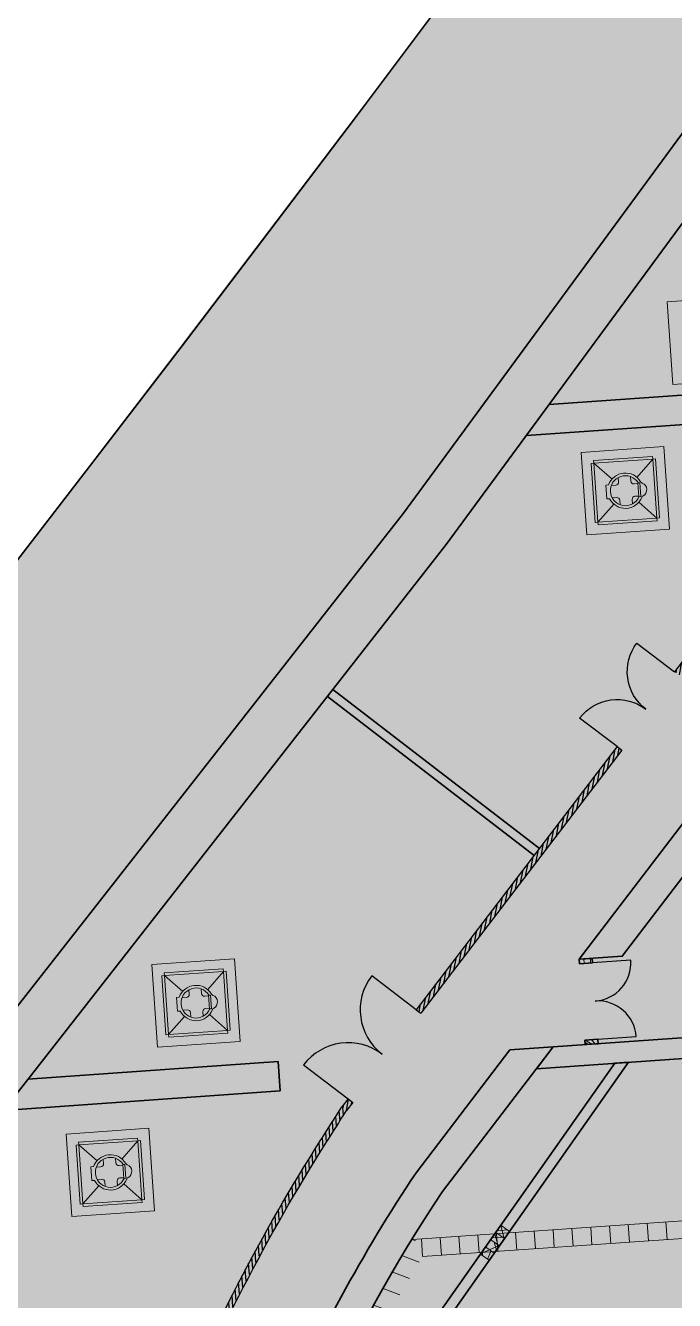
# Model space of a CAD drawing. Header units: millimetres. Extents: x 834311283 to 834708468, y 817882832 to 818197366.
# Drawn here: x 834508601 to 834519599, y 818013655 to 818035282 of the extents above; entities that cross this region are included whole.
import ezdxf

# ---------------------------------------------------------------- set-up
doc = ezdxf.new("R2010")
doc.units = ezdxf.units.MM
doc.header["$LTSCALE"] = 3
for name, color, linetype in [('0-PL-FRWP', 150, 'Continuous'), ('BD-CB-SOLID-DH', 251, 'Continuous'), ('UAJ-00XREF', 7, 'Continuous')]:
    doc.layers.add(name, color=color, linetype=linetype)
for name, color, linetype, lineweight in [('Hatch (LTC&CB)', 252, 'Continuous', 35), ('UAJ-22INWA', 6, 'Continuous', 35), ('UAJ-22INWA-a', 1, 'Continuous', 13), ('UAJ-22INWA-h', 251, 'Continuous', 9), ('UAJ-22INWA-rc', 6, 'Continuous', 35), ('UAJ-23FLOR-h', 251, 'Continuous', 9), ('UAJ-28STRU', 6, 'Continuous', 35), ('UAJ-32INFR', 7, 'Continuous', 25)]:
    doc.layers.add(name, color=color, linetype=linetype, lineweight=lineweight)

# ---------------------------------------------------------------- blocks, each defined once
blk = doc.blocks.new('D-1600')
at = {"flags": 128}
blk.add_lwpolyline([(1600, 0), (1599.999999880791, 800.0000001192093, 0.4142135623730951), (800, 1.192092895507812e-07, 0.414213562373095), (-1.192092895507812e-07, 800.0000001192093), (0, 1.192092895507812e-07)], format="xyb", dxfattribs=at)
blk = doc.blocks.new('*U283')
at = {"layer": 'UAJ-23FLOR-h'}
h = blk.add_hatch(dxfattribs=at)
h.set_pattern_fill('ANSI31', color=256, scale=100, angle=315)
h.set_pattern_definition([(0, (283.8211670546001, 7976.443481535651), (8.526512829121202e-14, 317.4999999999999), [])])
h.paths.add_polyline_path([(-2.44916122937866e-08, -294.5513533768558), (-8.071657759955997e-07, 10270.99483570367), (299.9999972854856, 10270.99483552486), (299.999998544997, -294.5513531980419)])
at = {"layer": 'UAJ-22INWA-h'}
blk.add_lwpolyline([(-2.44916122937866e-08, -294.5513533768558), (299.999998544997, -294.5513532934096)], dxfattribs=at)
at = {"layer": 'UAJ-23FLOR-h'}
for p, q in [((1.06638518244036e-07, 5.450122672634052), (-9.543356598166198e-07, 10240.09576513725)), ((299.9999973761778, 10089.95307767059), (299.9999985300958, -294.5513531401725))]:
    blk.add_line(p, q, dxfattribs=at)
blk = doc.blocks.new('*U274')
at = {"layer": 'UAJ-22INWA-h'}
h = blk.add_hatch(dxfattribs=at)
h.set_pattern_fill('CAS_ISOLATIE', color=256, scale=150)
h.set_pattern_definition([(59.99999999999999, (-129.8076205446398, -1.031617955504771e-07), (-129.9038105676658, 75.00000000000001), []), (120, (-129.8076205446398, -1.031617955504771e-07), (-129.9038105676658, -74.99999999999997), [])])
h.paths.add_polyline_path([(0, 0), (180.0000001178471, 1.430511531452794e-07), (180.0000001178471, 150.0000001430512), (0, 150)])
at = {"layer": 'UAJ-22INWA-a'}
blk.add_lwpolyline([(0, 0), (180.0000001178471, 1.430511531452794e-07), (180.0000001178471, 150.0000001430512), (0, 150)], close=True, dxfattribs=at)
blk = doc.blocks.new('*U275')
at = {"layer": 'UAJ-22INWA-h'}
h = blk.add_hatch(dxfattribs=at)
h.set_pattern_fill('CAS_ISOLATIE', color=256, scale=150)
h.set_pattern_definition([(59.99999999999999, (-129.8076206078943, -1.031617955504771e-07), (-129.9038105676658, 75.00000000000001), []), (120, (-129.8076206078943, -1.031617955504771e-07), (-129.9038105676658, -74.99999999999997), [])])
h.paths.add_polyline_path([(0, 0), (180.0000000545926, 1.430511531452794e-07), (180.0000000545926, 150.0000001430512), (0, 150)])
at = {"layer": 'UAJ-22INWA-a'}
blk.add_lwpolyline([(0, 0), (180.0000000545926, 1.430511531452794e-07), (180.0000000545926, 150.0000001430512), (0, 150)], close=True, dxfattribs=at)
blk = doc.blocks.new('*U276')
at = {"layer": 'UAJ-22INWA-h'}
h = blk.add_hatch(dxfattribs=at)
h.set_pattern_fill('CAS_ISOLATIE', color=256, scale=150)
h.set_pattern_definition([(59.99999999999999, (-129.8076199488842, -1.031617955504771e-07), (-129.9038105676658, 75.00000000000001), []), (120, (-129.8076199488842, -1.031617955504771e-07), (-129.9038105676658, -74.99999999999997), [])])
h.paths.add_polyline_path([(0, 0), (180.0000007136027, 1.430511531452794e-07), (180.0000007136027, 150.0000001430512), (0, 150)])
at = {"layer": 'UAJ-22INWA-a'}
blk.add_lwpolyline([(0, 0), (180.0000007136027, 1.430511531452794e-07), (180.0000007136027, 150.0000001430512), (0, 150)], close=True, dxfattribs=at)
blk = doc.blocks.new('WT')
at = {"layer": '0-PL-FRWP', "color": 1, "lineweight": 0}
for p, q in [((834518231.3949147, 818027855.9913713, 4.959624771255522e-05), (834519231.9529898, 818027925.9380541, 4.959624771238457e-05)), ((834518231.3949147, 818027855.9913713, 1.641170368201357e-05), (834518540.238169, 818027587.507697, 2.119861494683726e-05)), ((834518963.4693154, 818027617.0947999, -6.932282708197693e-06), (834519231.9529898, 818027925.9380541, -1.635565732959561e-05)), ((834518645.2976121, 818027614.7730337), (834518650.63793, 818027538.3820157, -7.962814949189108e-09)), ((834518855.6381737, 818027629.4774523), (834518860.9784917, 818027553.0864341, -7.9628149850762e-09)), ((834518604.2465347, 818027485.0168732, -1.316200507487037e-08), (834518527.8555167, 818027479.6765553, -1.316200506180573e-08)), ((834518914.343634, 818027506.6950387, -1.316200512777943e-08), (834518978.7930548, 818027511.2005475, -1.316200513872988e-08)), ((834518301.3415974, 818026855.4332963, 1.630740792792182e-05), (834518569.8252718, 818027164.2765504, 6.884033306518212e-06)), ((834518618.950953, 818027274.6763116, -3.508739654611804e-08), (834518542.559935, 818027269.3359938, -3.508739653305341e-08)), ((834518677.6564136, 818027151.8938982, -4.824940167378906e-08), (834518672.3160954, 818027228.2849164, -4.028658668876707e-08)), ((834518887.996975, 818027166.5983166, -4.824940170973036e-08), (834518882.6566571, 818027242.9893347, -4.028658672465416e-08)), ((834518929.0480525, 818027296.354477, -3.50873965989729e-08), (834518993.4974732, 818027300.859986, -3.508739660992334e-08)), ((834518993.0564184, 818027193.8636534, 2.821706443297234e-05), (834519301.8996724, 818026925.379979, 3.300397569779798e-05)), ((834510956.0699447, 818019166.3194237, 0.0001181886882941184), (834511956.6280198, 818019236.2661065, 0.0001181886882939477)), ((834510956.0699447, 818019166.3194237, 8.500414426357674e-05), (834511264.913199, 818018897.8357494, 8.979105552840044e-05)), ((834511688.1443454, 818018927.4228523, 6.166015787336548e-05), (834511956.6280198, 818019236.2661065, 5.223678325196756e-05)), ((834511328.9215647, 818018795.3449256, 6.85792785764883e-05), (834511252.5305467, 818018790.0046077, 6.857927857650137e-05)), ((834511369.9726421, 818018925.1010861, 6.8592440581599e-05), (834511375.31296, 818018848.7100681, 6.858447776661398e-05)), ((834511580.3132037, 818018939.8055047, 6.859244058156317e-05), (834511585.6535217, 818018863.4144865, 6.85844777665781e-05)), ((834511639.018664, 818018817.0230911, 6.857927857643539e-05), (834511703.4680848, 818018821.5285999, 6.857927857642444e-05)), ((834511343.625983, 818018585.004364, 6.855735318501705e-05), (834511267.234965, 818018579.6640462, 6.855735318503012e-05)), ((834511402.3314435, 818018462.2219507, 6.854419117988938e-05), (834511396.9911253, 818018538.6129688, 6.85521539948744e-05)), ((834511612.6720049, 818018476.926369, 6.854419117985344e-05), (834511607.3316871, 818018553.3173871, 6.855215399483852e-05)), ((834511653.7230825, 818018606.6825294, 6.85573531849642e-05), (834511718.1725032, 818018611.1880383, 6.855735318495325e-05)), ((834511026.0166274, 818018165.7613487, 8.489984850948499e-05), (834511294.5003018, 818018474.6046028, 7.547647388808138e-05)), ((834511717.7314484, 818018504.1917058, 9.680950501453551e-05), (834512026.5747024, 818018235.7080314, 0.0001015964162793612)), ((834509504.1656888, 818016293.4938825, 4.960421052734981e-05), (834510504.7237638, 818016363.4405653, 4.960421052717915e-05)), ((834510236.2400894, 818016054.5973111, -6.924319893403111e-06), (834510504.7237638, 818016363.4405653, -1.634769451480103e-05)), ((834509504.1656888, 818016293.4938825, 1.641966649680815e-05), (834509813.008943, 818016025.0102082, 2.120657776163184e-05)), ((834509877.0173087, 818015922.5193845, -5.19919028028849e-09), (834509800.6262907, 818015917.1790665, -5.199190267223854e-09)), ((834509918.0683861, 818016052.275545, 7.96281483041476e-09), (834509923.408704, 818015975.884527)), ((834510128.4089477, 818016066.9799635, 7.962814794581878e-09), (834510133.7492657, 818015990.5889454)), ((834510187.114408, 818015944.1975499, -5.199190333197556e-09), (834510251.5638288, 818015948.7030587, -5.199190344147998e-09)), ((834509891.721727, 818015712.1788229, -2.712458175153616e-08), (834509815.330709, 818015706.838505, -2.712458173847153e-08)), ((834510201.8188266, 818015733.8569883, -2.712458180439102e-08), (834510266.2682472, 818015738.3624972, -2.712458181534146e-08)), ((834509574.1123714, 818015292.9358076, 1.63153707427164e-05), (834509842.5960459, 818015601.7790617, 6.891996121312794e-06)), ((834509950.4271876, 818015589.3964095, -4.028658687920718e-08), (834509945.0868694, 818015665.7874277, -3.232377189418519e-08)), ((834510160.767749, 818015604.1008278, -4.028658691514848e-08), (834510155.4274311, 818015680.491846, -3.232377193007228e-08)), ((834510265.8271924, 818015631.3661647, 2.822502724776692e-05), (834510574.6704464, 818015362.8824903, 3.301193851259256e-05))]:
    blk.add_line(p, q, dxfattribs=at)
for points, elevation in [([(834519473.1820669, 818030594.486242), (834521870.3316691, 818030762.0653827), (834521968.17334, 818029362.4811562), (834519571.0237378, 818029194.9020154)], 9.946565419821814e-05), ([(834518017.9343454, 818028041.5569564), (834519417.5185686, 818028139.3986268), (834519515.3602395, 818026739.8144003), (834518115.7760162, 818026641.9727298)], 9.942536761148497e-05), ([(834518301.3415997, 818026855.433297), (834518256.4511576, 818026852.2951108), (834518186.5044727, 818027852.8531877), (834518231.3949147, 818027855.9913738)], 9.942536761148497e-05), ([(834518231.394915, 818027855.9913713), (834518228.2567286, 818027900.8818133), (834519228.8148054, 818027970.8284994), (834519231.9529916, 818027925.9380573)], 9.926876800464362e-05), ([(834518301.3415974, 818026855.4332963), (834518231.3949147, 818027855.9913713), (834519231.9529898, 818027925.9380541), (834519301.8996724, 818026925.379979)], 4.949195195829299e-05), ([(834519346.7901196, 818026928.518167), (834519301.8996776, 818026925.3799808), (834519231.9529928, 818027925.9380575), (834519276.8434348, 818027929.0762438)], 9.926876800464362e-05), ([(834518977.9821423, 818027522.8003124), (834519011.953493, 818027525.1751704), (834519028.2797364, 818027291.6350788), (834518994.3083857, 818027289.2602209)], -3.629652805788378e-08), ([(834518304.4797859, 818026810.5428542), (834518301.3415997, 818026855.4332962), (834519301.8996762, 818026925.3799822), (834519305.0378625, 818026880.4895402)], 9.942536761148497e-05), ([(834510742.6093754, 818019351.8850088), (834512142.1935986, 818019449.7266792), (834512240.0352695, 818018050.1424527), (834510840.4510462, 818017952.3007822)], 0.0001680178081930481), ([(834511026.0166297, 818018165.7613494), (834510981.1261876, 818018162.6231632), (834510911.1795027, 818019163.1812401), (834510956.0699447, 818019166.3194262)], 0.0001680178081930481), ([(834510956.069945, 818019166.3194237), (834510952.9317586, 818019211.2098657), (834511953.4898354, 818019281.1565518), (834511956.6280216, 818019236.2661097)], 0.0001678612085862068), ([(834511026.0166274, 818018165.7613487), (834510956.0699447, 818019166.3194237), (834511956.6280198, 818019236.2661065), (834512026.5747024, 818018235.7080314)], 0.0001180843925398562), ([(834512071.4651496, 818018238.8462194), (834512026.5747076, 818018235.7080332), (834511956.6280228, 818019236.26611), (834512001.5184648, 818019239.4042962)], 0.0001678612085862068), ([(834511702.6571723, 818018833.1283648), (834511736.628523, 818018835.5032228), (834511752.9547664, 818018601.9631312), (834511718.9834157, 818018599.5882733)], 6.855614405350529e-05), ([(834511029.1548159, 818018120.8709066), (834511026.0166297, 818018165.7613486), (834512026.5747062, 818018235.7080346), (834512029.7128925, 818018190.8175926)], 0.0001680178081930481), ([(834509290.7051194, 818016479.0594677), (834510690.2893426, 818016576.9011381), (834510788.1310135, 818015177.3169116), (834509388.5467902, 818015079.4752411)], 9.943333042627955e-05), ([(834509504.165689, 818016293.4938825), (834509501.0275027, 818016338.3843246), (834510501.5855794, 818016408.3310107), (834510504.7237656, 818016363.4405686)], 9.92767308194382e-05), ([(834509574.1123714, 818015292.9358076), (834509504.1656888, 818016293.4938825), (834510504.7237638, 818016363.4405653), (834510574.6704464, 818015362.8824903)], 4.949991477308757e-05), ([(834510619.5608937, 818015366.0206783), (834510574.6704516, 818015362.8824921), (834510504.7237668, 818016363.4405688), (834510549.6142088, 818016366.578755)], 9.92767308194382e-05), ([(834509574.1123737, 818015292.9358083), (834509529.2219316, 818015289.7976221), (834509459.2752467, 818016290.355699), (834509504.1656888, 818016293.493885)], 9.943333042627955e-05), ([(834510250.7529163, 818015960.3028237), (834510284.724267, 818015962.6776817), (834510301.0505104, 818015729.13759), (834510267.0791597, 818015726.7627321)], -2.83337132633019e-08), ([(834509577.2505599, 818015248.0453655), (834509574.1123737, 818015292.9358075), (834510574.6704502, 818015362.8824935), (834510577.8086365, 818015317.9920515)], 9.943333042627955e-05)]:
    blk.add_lwpolyline(points, close=True, dxfattribs=dict(at, elevation=elevation))
for points, elevation in [([(834518499.1288133, 818027254.9143132), (834518449.6373944, 818027251.4544835), (834518433.3488486, 818027484.4553264), (834518482.8402675, 818027487.9151561)], 4.086220205380838e-05), ([(834511223.8038433, 818018565.2423656), (834511174.3124244, 818018561.7825359), (834511158.0238786, 818018794.7833788), (834511207.5152975, 818018798.2432085)], 0.0001094546426353716), ([(834509771.8995873, 818015692.4168245), (834509722.4081684, 818015688.9569948), (834509706.1196226, 818015921.9578377), (834509755.6110415, 818015925.4176674)], 4.087016486860296e-05)]:
    blk.add_lwpolyline(points, dxfattribs=dict(at, elevation=elevation))
for centre, radius, start, end in [((834518766.6472936, 818027390.6856753, -2.412470083689453e-08), 299.9999999999999, 30.26785912550596, 161.0890501134614), ((834518766.6472936, 818027390.6856753, -2.412470083689453e-08), 254.8350240532017, 31.34321453353689, 336.6546060979969), ((834518600.7596611, 818027534.8951422, -7.96281494067812e-09), 49.99999999999999, 273.9989064320398, 3.998906433294569), ((834518910.8567606, 818027556.5733078, -7.962814993587187e-09), 49.99999999999999, 183.9989064332944, 273.9989064320398), ((834519068.9347492, 818027567.1007938, -8.017105289749929e-09), 49.99999999999999, 210.2678591255059, 251.0903849524428), ((834518766.6472936, 818027390.6856753, -2.412470083689453e-08), 299.9999999999999, 206.9087668692342, 337.7299611303463), ((834518622.4378265, 818027224.7980428, -4.028658668025608e-08), 49.99999999999999, 3.998906433294569, 93.99890643203982), ((834518932.534926, 818027246.4762081, -4.028658673316515e-08), 49.99999999999999, 93.99890643203982, 183.9989064332944), ((834519090.5400944, 818027258.0453587, -4.023229647831051e-08), 49.99999999999999, 116.9074350733925, 157.7299611303464), ((834511491.3223236, 818018701.0137277, 6.856831588072628e-05), 299.9999999999999, 30.26785912550596, 161.0890501134614), ((834511491.3223236, 818018701.0137277, 6.856831588072628e-05), 254.8350240532017, 31.34321453353689, 336.6546060979969), ((834511325.4346911, 818018845.2231946, 6.85844777666225e-05), 49.99999999999999, 273.9989064320398, 3.998906433294569), ((834511635.5317906, 818018866.9013602, 6.858447776656959e-05), 49.99999999999999, 183.9989064332944, 273.9989064320398), ((834511793.6097792, 818018877.4288462, 6.858442347627342e-05), 49.99999999999999, 210.2678591255059, 251.0903849524428), ((834511491.3223236, 818018701.0137277, 6.856831588072628e-05), 299.9999999999999, 206.9087668692342, 337.7299611303463), ((834511347.1128565, 818018535.1260952, 6.855215399488292e-05), 49.99999999999999, 3.998906433294569, 93.99890643203982), ((834511657.209956, 818018556.8042605, 6.855215399483001e-05), 49.99999999999999, 93.99890643203982, 183.9989064332944), ((834511815.2151244, 818018568.373411, 6.855220828508486e-05), 49.99999999999999, 116.9074350733925, 157.7299611303464), ((834510039.4180676, 818015828.1881865, -1.616188604231265e-08), 299.9999999999999, 30.26785912550596, 161.0890501134614), ((834510039.4180676, 818015828.1881865, -1.616188604231265e-08), 254.8350240532017, 31.34321453353689, 336.6546060979969), ((834509873.5304351, 818015972.3976535), 49.99999999999999, 273.9989064320398, 3.998906433294569), ((834510183.6275346, 818015994.075819), 49.99999999999999, 183.9989064332944, 273.9989064320398), ((834510341.7055233, 818016004.6033051), 49.99999999999999, 210.2678591255059, 251.0903849524428), ((834510039.4180676, 818015828.1881865, -1.616188604231265e-08), 299.9999999999999, 206.9087668692342, 337.7299611303463), ((834509895.2086005, 818015662.300554, -3.23237718856742e-08), 49.99999999999999, 3.998906433294569, 93.99890643203982), ((834510205.3057001, 818015683.9787194, -3.232377193858327e-08), 49.99999999999999, 93.99890643203982, 183.9989064332944), ((834510363.3108684, 818015695.5478699, -3.226948168372863e-08), 49.99999999999999, 116.9074350733925, 157.7299611303464)]:
    blk.add_arc(centre, radius, start, end, dxfattribs=at)
for centre in [(834519020.1166147, 818027408.4051247, -2.412470087381161e-08), (834511744.7916447, 818018718.7331771, 6.856831588068936e-05), (834510292.8873887, 818015845.9076359, -1.616188607922973e-08)]:
    blk.add_ellipse(centre, major_axis=(-8.163121709623747, 116.7700458104885, 1.217182718986234e-08), ratio=0.9360485009108385, start_param=3.518271223818244, end_param=5.906506736948921, dxfattribs=at)
blk = doc.blocks.new('DD1900')
at = {"layer": 'UAJ-32INFR'}
for p, q in [((-1.192092895507812e-07, 950.0000001192093), (0, 1.192092895507812e-07)), ((1899.999999880791, 0), (1900.000000119209, 950))]:
    blk.add_line(p, q, dxfattribs=at)
for centre, radius, start, end in [((0, 1.192092895507812e-07), 949.9999999952638, 0, 90), ((1899.999999880791, 0), 949.9999999869506, 90, 180)]:
    blk.add_arc(centre, radius, start, end, dxfattribs=at)
blk = doc.blocks.new('DD1300')
at = {"layer": 'UAJ-32INFR'}
for p, q in [((-4.76837158203125e-07, 650.0000001192093), (-1.192092895507812e-07, 0)), ((1299.999999880791, 0), (1299.999999880791, 650))]:
    blk.add_line(p, q, dxfattribs=at)
for centre, start, end in [((0, 0), 0, 90), ((1299.999999880791, 0), 90, 180)]:
    blk.add_arc(centre, 649.9999999695361, start, end, dxfattribs=at)
blk = doc.blocks.new('*U419')
at = {"layer": 'UAJ-22INWA-h'}
h = blk.add_hatch(dxfattribs=at)
h.set_pattern_fill('ANSI31', color=256, scale=20)
h.set_pattern_definition([(45, (24.99999877604904, -4732.755122187092), (-44.90128060534576, 44.90128060534577), [])])
h.paths.add_polyline_path([(1.673545568792179e-07, -1903.873663727206), (6.352519505981036e-07, -1828.881457488502), (224.9999987279033, -1828.881457712019), (224.9999987368431, -1903.873663593095)])
at = {"layer": 'UAJ-22INWA'}
for p, q in [((3.163661688105891e-07, -1903.873663488787), (4.862403386768276e-07, -1828.881457896289)), ((224.9999988024091, -1828.881457855634), (224.9999987219419, -1903.873663733032))]:
    blk.add_line(p, q, dxfattribs=at)
for points in [[(4.09232134757076e-06, -1828.881457750457), (225.0000026618099, -1828.881457711715)], [(1.673545568792179e-07, -1903.873663727206), (224.9999987368431, -1903.873663688463)]]:
    blk.add_lwpolyline(points, dxfattribs=at)
blk = doc.blocks.new('*U420')
at = {"layer": 'UAJ-22INWA-h'}
h = blk.add_hatch(dxfattribs=at)
h.set_pattern_fill('ANSI31', color=256, scale=20)
h.set_pattern_definition([(45, (24.99999907323544, -7225.735572443781), (-44.90128060534576, 44.90128060534577), [])])
h.paths.add_polyline_path([(3.159478865200072e-07, -3150.364989460491), (7.83845024443508e-07, -3075.370582011906), (224.9999988764964, -3075.370582235423), (224.9999988854364, -3150.364989326381)])
at = {"layer": 'UAJ-22INWA'}
for p, q in [((4.649594984513784e-07, -3150.364989222073), (6.34833412522232e-07, -3075.370582419693)), ((224.9999989510022, -3075.370582379038), (224.9999988705353, -3150.364989466318))]:
    blk.add_line(p, q, dxfattribs=at)
for points in [[(4.240914421416164e-06, -3075.370582273862), (225.0000028104029, -3075.370582235119)], [(3.159478865200072e-07, -3150.364989460491), (224.9999988854364, -3150.364989421749)]]:
    blk.add_lwpolyline(points, dxfattribs=at)
blk = doc.blocks.new('GBP-LB02_LEV-6.53')
at = {"layer": 'BD-CB-SOLID-DH'}
h = blk.add_hatch(dxfattribs=at)
h.set_pattern_fill('ANSI31', color=256, scale=20, angle=30)
h.set_pattern_definition([(78.99885617538665, (834571418.315002, 818089075.3701197), (-62.33308425126142, 12.11761559569974), [])])
h.paths.add_polyline_path([(834522648.8910847, 818028317.6854863), (834522728.3844291, 818028257.0158222), (834523102.1612116, 818028746.7625036), (834522969.2766372, 818028737.4755014)])
h.paths.add_polyline_path([(834522000.3484608, 818027303.0956848), (834521920.855116, 818027363.7653488), (834519598.7124077, 818024321.1427492), (834519678.2057526, 818024260.4730852)])
h = blk.add_hatch(dxfattribs=at)
h.set_pattern_fill('ANSI31', color=256, scale=20, angle=30)
h.set_pattern_definition([(78.99357569658224, (834341273.3797779, 817814761.8162112), (-62.33196720598832, 12.12336026980951), [])])
h.paths.add_polyline_path([(834514149.2097478, 818017016.022459), (834514069.716403, 818017076.692123), (834513963.5444856, 818016937.5787627), (834514043.0378307, 818016876.9090989)])
h.paths.add_polyline_path([(834515222.4400148, 818018587.0656674), (834515301.9333596, 818018526.3960032), (834518707.4911278, 818022988.5795686), (834518628.2307024, 818023049.5544186)])
h = blk.add_hatch(dxfattribs=at)
h.set_pattern_fill('ANSI31', color=256, scale=20, angle=45)
h.set_pattern_definition([(93.99890852994429, (834441212.8996276, 817829469.180449), (-63.34540156154303, -4.42832936973543), [])])
edge = h.paths.add_edge_path()
edge.add_line((834514043.0378306, 818016876.9090987), (834513963.5444856, 818016937.5787627))
edge.add_arc((834578065.6598744, 817975593.629955), 76278.4589535817, 147.1791931128599, 147.8122322467993)
edge.add_arc((834538104.8196725, 818000616.3248711), 29130.05200992376, 147.5957072098643, 164.7339956789458)
edge.add_line((834510002.6560906, 818008286.2878515), (834510105.7199749, 818008293.4743673))
edge.add_arc((834538329.2275808, 818000507.7985464), 29277.68996297171, 147.6506854236562, 164.5780638945585, ccw=False)
edge.add_arc((834588287.1014429, 817969120.7721074), 88277.00494473737, 147.2495902879648, 147.7906407826415, ccw=False)
at = {"layer": 'UAJ-23FLOR-h'}
h = blk.add_hatch(dxfattribs=at)
h.set_pattern_fill('EARTH', color=256, scale=180, angle=45)
h.set_pattern_definition([(48.99890852994428, (833819452.4835471, 817786003.3590384), (-112.7268621600291, 1612.510668041472), [1143, -1143]), (48.99890852994428, (833819129.0015101, 817786284.568502), (-112.7268621600291, 1612.510668041472), [1143, -1143]), (48.99890852994428, (833818805.5194733, 817786565.7779655), (-112.7268621600291, 1612.510668041472), [1143, -1143]), (138.9989085299443, (833818791.4286155, 817786767.341799), (-1612.510668041472, -112.7268621600291), [1143, -1143]), (138.9989085299443, (833819072.638079, 817787090.823836), (-1612.510668041472, -112.7268621600291), [1143, -1143]), (138.9989085299443, (833819353.8475426, 817787414.3058729), (-1612.510668041472, -112.7268621600291), [1143, -1143])])
h.paths.add_polyline_path([(834607546.489914, 818192773.8916651), (834673232.9368618, 818197365.8780692), (834691373.7887626, 817937868.569913), (834685588.4607487, 817937127.6430434), (834685105.737498, 817940896.857602), (834650587.6674813, 817936476.1289068), (834651070.3907301, 817932706.9143615), (834551919.0352749, 817920008.601796), (834482026.6875536, 817893354.505612), (834383075.7475835, 817886437.076049), (834441506.4995006, 817949096.3580177), (834458453.7500002, 817967379.2999998), (834478637.6000003, 817989841.6999999), (834483448.3000003, 817995421.2999997), (834489786.8000002, 818002934.0999999), (834500656.3000004, 818016266.1), (834508244.2000003, 818025929.9), (834515683.5000002, 818035708.4999999), (834523692.1500002, 818046595.75), (834532219.3000002, 818058623.75), (834546606.4000003, 818080041.6), (834556456.7000003, 818095618.3000001), (834568418.3000003, 818115665.3), (834578621.5500003, 818133890.65), (834588349.1000003, 818152374.5), (834599172.5000002, 818174435.3000001)])
h.paths.add_polyline_path([(834640304.9205754, 818055632.724982), (834646290.8670971, 818056051.8197085), (834642791.68405, 818105910.8518904), (834636806.9000093, 818105492.4693737), (834634251.8150861, 818142031.4177986), (834610016.1973183, 818140337.1580075), (834609788.3040171, 818143597.0764725), (834587768.8782567, 818140310.2094649), (834567220.9581476, 818104369.6835257), (834565437.03285, 818101393.3793707), (834564610.1881045, 818100023.5882319), (834562784.5789996, 818096938.6312524), (834556654.2675333, 818087090.8253415), (834555720.087261, 818085606.747942), (834554860.1115384, 818084257.5104698), (834550875.6697745, 818078006.2196822), (834545204.9353101, 818069586.3739132), (834542258.3943995, 818065225.6315111), (834541362.7922996, 818063899.7744757), (834537651.0516131, 818058368.7728037), (834531077.6581107, 818048811.4306496), (834524249.2454296, 818039614.411969), (834520784.8111324, 818034888.8899139), (834515055.3396788, 818027075.672479), (834507323.9410119, 818017200.0913588), (834503054.2627076, 818011761.6223992), (834508701.854493, 817930984.42202), (834535271.705267, 817933687.1625333), (834599034.8614085, 817940173.2834697), (834631909.3504056, 817943517.3124893), (834645776.1065576, 817944927.9001964), (834645137.4445837, 817954063.3931775), (834645032.8383249, 817955559.7412419), (834644307.9897524, 817965928.697765), (834644203.3835472, 817967425.0458288), (834643505.5806562, 817977406.6319067), (834643400.9743955, 817978902.9799666), (834642523.6623843, 817991452.5625781), (834642419.056123, 817992948.9106454), (834641155.0647764, 818011283.8032656), (834643398.9266214, 818011440.903013)], flags=16)
h.paths.add_polyline_path([(834450838.26049, 817950881.8800887), (834498826.0982957, 817954236.5978773), (834500064.56546, 817936519.6245999), (834506621.1639228, 817936977.9811146), (834507095.3787206, 817930194.5365381), (834500538.7478187, 817929736.1777552), (834500559.3027261, 817929436.8825322), (834452571.8298296, 817926082.1901612)], flags=16)
h = blk.add_hatch(dxfattribs=at)
h.set_pattern_fill('ANSI31', color=256, scale=100, angle=110.000000004098)
h.set_pattern_definition([(158.9989085301879, (834576001.7607408, 818046085.173963), (-113.7874705279977, -296.4096178446982), [])])
edge = h.paths.add_edge_path()
edge.add_line((834515176.5558615, 818014723.8556148), (834515351.4186476, 818014435.3485423))
edge.add_arc((834537986.175635, 818000622.8575544), 26516.35591798577, 148.6070521300376, 156.2222077627318)
edge.add_line((834513720.6337359, 818011314.0037754), (834513442.6769787, 818011431.1204895))
edge.add_arc((834538275.1639605, 818000457.7797519), 27148.97082100204, 148.2998478454196, 156.1596257743456, ccw=False)
at = {"layer": 'UAJ-22INWA', "lineweight": -3}
for p, q in [((834521920.8551158, 818027363.7653484), (834519598.7124078, 818024321.1427492)), ((834518627.997783, 818023049.2492325), (834515222.4400151, 818018587.0656674)), ((834518707.491128, 818022988.5795686), (834515301.9333599, 818018526.3960031)), ((834518627.9977831, 818023049.2492326), (834518707.491128, 818022988.5795686)), ((834515222.4400151, 818018587.0656674), (834515301.9333599, 818018526.3960031)), ((834514069.7164032, 818017076.692123), (834513963.5444859, 818016937.5787629)), ((834514149.2097479, 818017016.0224589), (834514043.0378307, 818016876.9090989)), ((834514069.7164032, 818017076.692123), (834514149.2097479, 818017016.0224589))]:
    blk.add_line(p, q, dxfattribs=at)
at = {"layer": 'UAJ-22INWA', "flags": 128}
for points in [[(834513808.9687817, 818024020.59189), (834517310.1137275, 818021322.4717194)], [(834513716.4709126, 818023902.5006497), (834517219.108234, 818021203.2303956)]]:
    blk.add_lwpolyline(points, dxfattribs=at)
at = {"layer": 'UAJ-22INWA', "lineweight": -3, "flags": 128}
for points in [[(834509957.021711, 818007731.7464514, -0.02766467796243637), (834510923.5959991, 818010811.1848555, -0.02951795729788891), (834512216.1159289, 818013729.9459639, -0.02044331392295548), (834513595.3881915, 818016173.6952212, -0.002360782798338773), (834514043.0378306, 818016876.9090989)], [(834510002.6560906, 818008286.2878515, -0.05138079062890031), (834512121.4147449, 818013775.5621043, -0.0222926867533873), (834513510.6728109, 818016226.8299961, -0.002762161167481634), (834513963.5444856, 818016937.5787627)]]:
    blk.add_lwpolyline(points, format="xyb", dxfattribs=at)
at = {"layer": 'UAJ-22INWA-rc'}
blk.add_lwpolyline([(834515683.5, 818035708.5000001), (834514207.5, 818033743.7000002), (834512725.6999999, 818031783.4000001), (834511237.8, 818029827.6), (834509744, 818027876.5000001), (834508244.1999999, 818025929.9000001)], dxfattribs=at)
at = {"layer": 'UAJ-28STRU', "ltscale": 2, "flags": 128}
blk.add_lwpolyline([(834518587.0131563, 818017679.7190852), (834515492.6398259, 818013273.5911832), (834515501.7916667, 818013142.678271), (834515701.3037684, 818013156.6256971), (834515694.8878905, 818013248.3787123), (834518818.3239373, 818017695.8894827)], close=True, dxfattribs=at)
blk.add_blockref('WT', (0, 0))
at = {"layer": 'UAJ-22INWA', "xscale": -1, "rotation": 183.9989497950311}
for name, p in [('*U419', (834518114.7187067, 818017542.7312331)), ('*U420', (834518297.5341052, 818014927.6300043))]:
    blk.add_blockref(name, p, dxfattribs=at)
at = {"layer": 'UAJ-22INWA', "rotation": 324.9200701013904}
for name, p in [('*U275', (834516570.3830038, 818014808.2070101)), ('*U276', (834516397.967416, 818014562.7016848)), ('*U274', (834516484.1752098, 818014685.4543475)), ('*U276', (834516311.7596221, 818014439.9490224))]:
    blk.add_blockref(name, p, dxfattribs=at)
at = {"layer": 'UAJ-23FLOR-h', "xscale": -0.9999999999999999, "rotation": 93.99890853071204}
blk.add_blockref('*U283', (834525373.7236811, 818015401.8836986, -2.794200561595517e-06), dxfattribs=at)
at = {"layer": 'UAJ-32INFR', "lineweight": -2, "xscale": -1, "rotation": 52.64897007343396}
blk.add_blockref('D-1600', (834519598.7124076, 818024321.1427487), dxfattribs=at)
at = {"layer": 'UAJ-32INFR'}
for name, p, rotation in [('DD1300', (834518211.6280278, 818019382.8510584), 273.9988561753866), ('DD1900', (834514069.5721254, 818017076.8022366), 52.64363726105275)]:
    blk.add_blockref(name, p, dxfattribs=dict(at, rotation=rotation))
blk = doc.blocks.new('GBP-STR-B02-L1')
at = {"layer": 'UAJ-28STRU', "ltscale": 25}
blk.add_line((834525258.5568411, 818039468.8651549), (834515731.7422062, 818026476.1257964), dxfattribs=at)
at = {"layer": 'UAJ-28STRU'}
blk.add_line((834515731.7422063, 818026476.1257968), (834507431.5532873, 818015862.8970708), dxfattribs=at)
at = {"layer": 'UAJ-28STRU', "ltscale": 2}
for p, q in [((834518910.694167, 818018053.3708628, -8.470134510625643), (834518910.6545755, 818018053.3680952, -8.470134510247732)), ((834508642.1229851, 818017410.8200419), (834512882.076595, 818017707.4377277)), ((834512882.076595, 818017707.4377277), (834512916.9467721, 818017208.6346706)), ((834512916.9467721, 818017208.6346706), (834508227.4761009, 818016880.6222035))]:
    blk.add_line(p, q, dxfattribs=at)
at = {"layer": 'UAJ-28STRU'}
blk.add_lwpolyline([(834536346.9123086, 818056474.2486731), (834532381.7627512, 818050705.5756035), (834515005.9458978, 818027008.309711), (834503078.3538737, 818011764.7615548), (834508701.8383025, 817930984.4203726), (834645776.0931497, 817944927.8988328), (834641138.4085146, 818011268.0400772), (834643382.3379276, 818011424.9079556), (834640293.1688476, 818055614.1581535), (834646278.5593677, 818056032.5830703), (834642791.68405, 818105910.8518907), (834636806.2923182, 818105492.4268895), (834634251.9347011, 818142031.426169), (834610016.1934155, 818140337.1619899), (834609788.3001149, 818143597.0804552), (834587768.8755269, 818140310.2138), (834579233.5850073, 818125278.3119627), (834567220.9581476, 818104369.6835256), (834566711.8423668, 818103505.2904639), (834561578.9977876, 818095001.970998), (834556162.9402395, 818086301.5508664), (834550875.6697747, 818078006.2196821), (834550324.853193, 818077166.9145561), (834536346.1451399, 818056473.2970213)], dxfattribs=at)
at = {"layer": 'UAJ-28STRU', "ltscale": 2, "flags": 128}
for points in [[(834517475.9025817, 818028854.7750736), (834523506.2422965, 818029276.2158555), (834523102.1612116, 818028746.7625035), (834517088.5376594, 818028326.4839643)], [(834523928.0074052, 818027232.8456459), (834517981.9454337, 818019441.9696828), (834518712.8217664, 818019493.0607795), (834524365.2199397, 818026899.1613673), (834523928.023123, 818027232.8336499)]]:
    blk.add_lwpolyline(points, dxfattribs=at)
blk.add_lwpolyline([(834517541.0209275, 818017957.6201494), (834524803.2770703, 818018465.3078134), (834524766.6650789, 818018989.0267819), (834525115.7797453, 818019013.4325874), (834525213.44547, 818017616.8433824), (834524864.2975881, 818017592.435255), (834524827.6852349, 818018116.1596705), (834517258.1555353, 818017586.9914917)], close=True, dxfattribs=at)
blk.add_lwpolyline([(834511526.4750432, 818007567.2207533, -0.03635506769747545), (834512875.4332049, 818011508.6408635, -0.04487105226357305), (834515218.5872875, 818015821.1750357), (834516810.2835048, 818017906.5387635), (834517541.0223947, 818017957.6220717), (834515666.5690986, 818015501.5912946, 0.08278282772308099), (834512053.4501783, 818007444.2560242), (834511526.4750432, 818007567.2207533)], format="xyb", dxfattribs=at)

msp = doc.modelspace()

# ---------------------------------------------------------------- hatches: boundary and pattern name
at = {"layer": 'Hatch (LTC&CB)'}
h = msp.add_hatch(color=256, dxfattribs=at)
h.dxf.hatch_style = 1
h.paths.add_polyline_path([(834559573.4371741, 818078677.8399037), (834559695.0756814, 818078866.3139815), (834553942.1014596, 818082817.2111235), (834550875.6736776, 818078006.2157004), (834545204.9392027, 818069586.3699163), (834541362.7955292, 818063899.7709482), (834537651.0555159, 818058368.7688218), (834531077.4654778, 818048811.1409165), (834524249.9406248, 818039613.5606796), (834520784.6588076, 818034889.0016383), (834514978.221307, 818026972.1957152), (834507323.8989643, 818017200.7446709), (834503054.262707, 818011761.6223993), (834508701.8544925, 817930984.4220201), (834645776.1065571, 817944927.9001966), (834645087.2963749, 817954780.900776), (834632967.232029, 817953933.6153294), (834631478.2610402, 817953723.487452), (834621964.2149237, 817953058.3826838), (834621522.3774838, 817959378.6828537), (834622806.1565553, 817959468.4288538), (834618963.4832495, 818014436.2860692), (834612647.1381927, 818019927.2116815), (834608843.876658, 818019661.6306973), (834608946.3383887, 818018195.4174135), (834608677.0481988, 818018176.5919555), (834608902.285401, 818014954.454745), (834601170.2576475, 818014413.942529), (834600936.6512012, 818017755.7659361), (834599410.3688987, 818017649.0728703), (834599319.7422287, 818018970.7371502), (834594177.1680617, 818018611.2319504), (834593966.5653642, 818021623.8154658), (834594708.1177104, 818021675.6454707), (834594587.3647605, 818023402.6788216), (834592085.172055, 818023227.7796949), (834592547.1778132, 818016618.355669), (834580103.5568867, 818015748.451149), (834579617.3731202, 818022703.2341713), (834578992.6807954, 818022659.5633892), (834577313.5740993, 818046678.5227253), (834552648.1772562, 818044954.2785891), (834552163.5868412, 818051887.0528865), (834556024.7042569, 818052156.9746287), (834555752.4969037, 818056050.7871158), (834562550.9641379, 818056526.0521065), (834562440.0816244, 818058112.1810652), (834556519.4718986, 818057698.2850455), (834555494.6509069, 818072357.9211797)])

# ---------------------------------------------------------------- block references
at = {"layer": 'UAJ-00XREF'}
for name in ['GBP-LB02_LEV-6.53', 'GBP-STR-B02-L1']:
    msp.add_blockref(name, (0, 0), dxfattribs=at)

doc.saveas('drawing.dxf')
